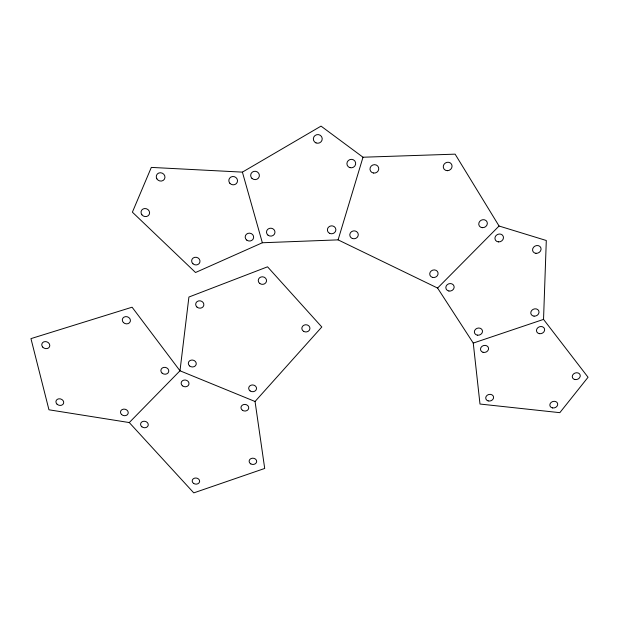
<?xml version="1.0" encoding="UTF-8"?>
<svg xmlns="http://www.w3.org/2000/svg" width="619" height="619" viewBox="0 0 619 619"><rect width="100%" height="100%" fill="white"/><g stroke="black" fill="none" stroke-linecap="round" stroke-linejoin="round"><path stroke-width="0.93" d="M543.536 319.396L546.306 240.505L499.061 226.02L455.12 154.154L363.005 157.226L321.037 126.121L242.4 172.128L151.322 167.401L132.389 212.17L195.534 272.507L262.355 242.756L338.098 239.87L437.594 288.059L473.256 343.081L479.988 404.037L559.831 412.664L588.05 377.257L543.536 319.396L473.256 343.081M338.098 239.87L363.005 157.226M255.051 401.499L321.81 326.987L267.54 266.812L188.911 297.035L179.99 370.789L129.278 422.56L48.955 409.793L30.95 338.624L132.087 307.202L179.99 370.789L255.051 401.499L264.708 468.451L193.77 492.879L129.278 422.56M437.594 288.059L499.061 226.02M242.4 172.128L262.355 242.756M182.412 385.784A3.954 3.389 9.9 0 0 188.911 384.314A3.954 3.389 9.9 0 0 183.897 380.097A3.954 3.389 9.9 0 0 182.412 385.784M242.431 410.273A3.892 3.319 4.6 0 0 248.699 408.316A3.892 3.319 4.6 0 0 243.437 404.602A3.892 3.319 4.6 0 0 242.431 410.273M250.827 463.91A3.784 3.141 3.5 0 0 256.668 461.573A3.784 3.141 3.5 0 0 251.198 458.486A3.784 3.141 3.5 0 0 250.827 463.91M193.646 483.424A3.745 3.064 6.9 0 0 199.62 481.613A3.745 3.064 6.9 0 0 194.474 478.185A3.745 3.064 6.9 0 0 193.646 483.424M141.867 426.785A3.876 3.234 11.5 0 0 148.196 425.385A3.876 3.234 11.5 0 0 143.206 421.338A3.876 3.234 11.5 0 0 141.867 426.785M57.064 404.207A3.962 3.273 17.3 0 0 63.587 403.309A3.962 3.273 17.3 0 0 58.797 398.814A3.962 3.273 17.3 0 0 57.064 404.207M42.696 347.073A4.101 3.451 20.8 0 0 49.559 346.702A4.101 3.451 20.8 0 0 45.086 341.587A4.101 3.451 20.8 0 0 42.696 347.073M123.405 322.522A4.109 3.582 17.3 0 0 130.261 321.547A4.109 3.582 17.3 0 0 125.417 316.649A4.109 3.582 17.3 0 0 123.405 322.522M162.163 373.187A3.985 3.428 11.9 0 0 168.693 371.702A3.985 3.428 11.9 0 0 163.602 367.431A3.985 3.428 11.9 0 0 162.163 373.187M121.548 414.482A3.907 3.265 13.2 0 0 128.087 413.6A3.907 3.265 13.2 0 0 123.467 409.144A3.907 3.265 13.2 0 0 121.548 414.482M196.981 307.078A4.116 3.675 11.6 0 0 203.767 305.477A4.116 3.675 11.6 0 0 198.575 300.911A4.116 3.675 11.6 0 0 196.981 307.078M259.771 283.471A4.147 3.784 4.9 0 0 266.487 281.227A4.147 3.784 4.9 0 0 260.909 277.018A4.147 3.784 4.9 0 0 259.771 283.471M303.581 331.335A4.054 3.613 -0.7 0 0 309.926 328.635A4.054 3.613 -0.7 0 0 304.146 325.099A4.054 3.613 -0.7 0 0 303.581 331.335M250.138 390.929A3.931 3.389 4.2 0 0 256.483 388.925A3.931 3.389 4.2 0 0 251.182 385.142A3.931 3.389 4.2 0 0 250.138 390.929M189.584 365.937A3.993 3.466 10 0 0 196.169 364.436A3.993 3.466 10 0 0 191.116 360.134A3.993 3.466 10 0 0 189.584 365.937M574.989 379.563A4.085 3.366 -19.5 0 0 580.189 375.083A4.085 3.366 -19.5 0 0 573.596 373.907A4.085 3.366 -19.5 0 0 574.989 379.563M552.558 407.929A4 3.281 -17.1 0 0 557.626 403.573A4 3.281 -17.1 0 0 551.127 402.427A4 3.281 -17.1 0 0 552.558 407.929M488.19 400.919A3.977 3.327 -14.1 0 0 493.56 396.949A3.977 3.327 -14.1 0 0 487.223 395.232A3.977 3.327 -14.1 0 0 488.19 400.919M483.029 352.296A4.085 3.497 -16 0 0 488.53 348.11A4.085 3.497 -16 0 0 482.031 346.315A4.085 3.497 -16 0 0 483.029 352.296M539.335 333.664A4.171 3.528 -20.3 0 0 544.565 328.968A4.171 3.528 -20.3 0 0 537.803 327.73A4.171 3.528 -20.3 0 0 539.335 333.664M268.027 235.181A4.248 3.969 4.9 0 0 274.921 232.86A4.248 3.969 4.9 0 0 269.25 228.419A4.248 3.969 4.9 0 0 268.027 235.181M251.948 178.357A4.372 4.178 11.9 0 0 259.237 176.585A4.372 4.178 11.9 0 0 253.875 171.386A4.372 4.178 11.9 0 0 251.948 178.357M316.03 142.912A4.449 4.333 -11.6 0 0 322.197 138.354A4.449 4.333 -11.6 0 0 315.125 135.46A4.449 4.333 -11.6 0 0 316.03 142.912M349.905 167.633A4.41 4.225 -17.4 0 0 355.6 162.619A4.41 4.225 -17.4 0 0 348.373 160.483A4.41 4.225 -17.4 0 0 349.905 167.633M329.532 233.309A4.263 3.977 -6.6 0 0 335.885 229.711A4.263 3.977 -6.6 0 0 329.47 226.415A4.263 3.977 -6.6 0 0 329.532 233.309M192.95 263.779A4.209 3.83 14.5 0 0 199.891 262.154A4.209 3.83 14.5 0 0 194.614 257.357A4.209 3.83 14.5 0 0 192.95 263.779M141.875 214.762A4.348 3.969 24.4 0 0 149.249 214.398A4.348 3.969 24.4 0 0 144.8 208.533A4.348 3.969 24.4 0 0 141.875 214.762M156.87 178.837A4.426 4.109 27.5 0 0 164.422 179.162A4.426 4.109 27.5 0 0 160.538 172.74A4.426 4.109 27.5 0 0 156.87 178.837M229.842 183.263A4.364 4.147 16.4 0 0 237.263 182.195A4.364 4.147 16.4 0 0 232.404 176.547A4.364 4.147 16.4 0 0 229.842 183.263M246.749 240.11A4.24 3.938 8.4 0 0 253.604 237.797A4.24 3.938 8.4 0 0 247.902 233.378A4.24 3.938 8.4 0 0 246.749 240.11M477.303 335.15A4.116 3.559 -16.6 0 0 482.379 330.461A4.116 3.559 -16.6 0 0 475.593 329.231A4.116 3.559 -16.6 0 0 477.303 335.15M448.899 291.023A4.201 3.722 -17.2 0 0 454.021 286.117A4.201 3.722 -17.2 0 0 447.065 284.833A4.201 3.722 -17.2 0 0 448.899 291.023M498.396 241.89A4.356 3.869 -24.7 0 0 503.239 236.326A4.356 3.869 -24.7 0 0 495.966 235.646A4.356 3.869 -24.7 0 0 498.396 241.89M535.953 253.326A4.364 3.799 -25.8 0 0 540.874 247.817A4.364 3.799 -25.8 0 0 533.648 247.143A4.364 3.799 -25.8 0 0 535.953 253.326M534.05 316.147A4.201 3.598 -21.1 0 0 538.816 310.97A4.201 3.598 -21.1 0 0 531.814 310.336A4.201 3.598 -21.1 0 0 534.05 316.147M352.296 238.462A4.263 3.954 -10 0 0 358.269 234.307A4.263 3.954 -10 0 0 351.553 231.653A4.263 3.954 -10 0 0 352.296 238.462M373.365 173.018A4.418 4.186 -21 0 0 378.58 167.525A4.418 4.186 -21 0 0 371.176 166.101A4.418 4.186 -21 0 0 373.365 173.018M447.351 170.689A4.488 4.147 -29.5 0 0 451.622 164.345A4.488 4.147 -29.5 0 0 444.009 164.337A4.488 4.147 -29.5 0 0 447.351 170.689M482.263 227.668A4.379 3.923 -25.1 0 0 487.099 222.028A4.379 3.923 -25.1 0 0 479.771 221.339A4.379 3.923 -25.1 0 0 482.263 227.668M432.449 277.374A4.217 3.776 -16.8 0 0 438.043 272.863A4.217 3.776 -16.8 0 0 431.25 270.929A4.217 3.776 -16.8 0 0 432.449 277.374"/></g></svg>
